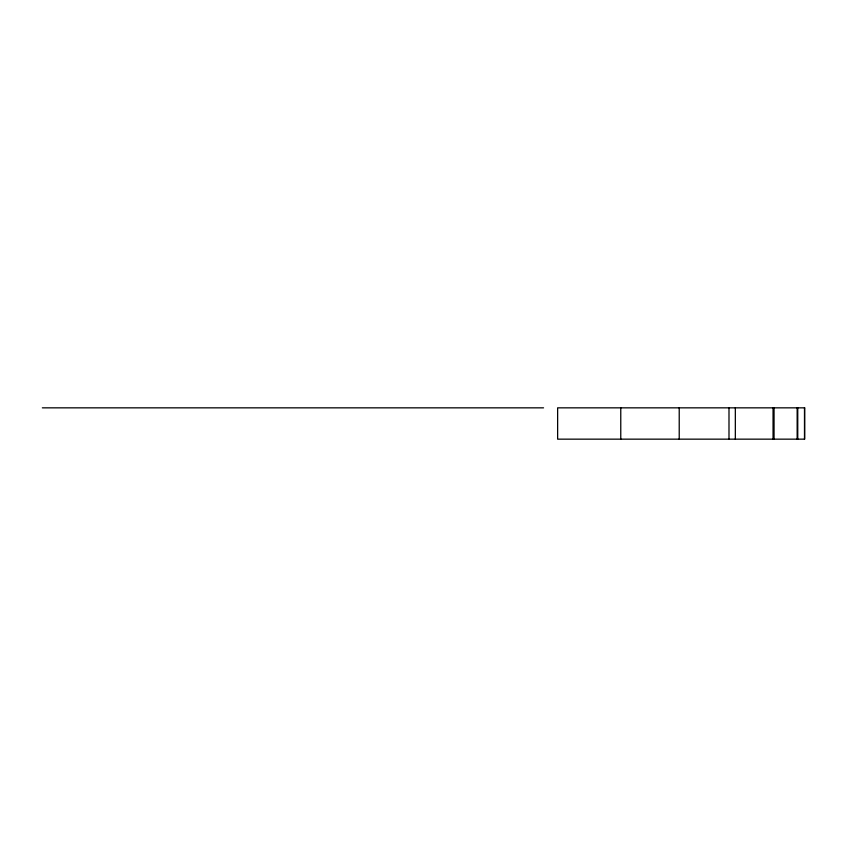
<?xml version="1.0" encoding="UTF-8"?>
<svg xmlns="http://www.w3.org/2000/svg" width="847" height="847" viewBox="0 0 847 847"><rect width="100%" height="100%" fill="white"/><g stroke="black" fill="none" stroke-linecap="round" stroke-linejoin="round"><path stroke-width="1.27" d="M42.35 407.841L543.541 407.841M804.491 407.841L804.491 439.159M797.758 407.841L797.758 439.159M797.154 407.841L797.154 439.159M774.052 407.841L774.052 439.159M773.057 407.841L773.057 439.159M735.334 407.841L735.334 439.159M728.992 407.841L728.992 439.159M679.22 407.841L679.22 439.159M620.766 407.841L620.766 439.159M804.65 407.841L557.633 407.841L557.633 439.159L804.65 439.159L804.65 407.841"/></g></svg>
